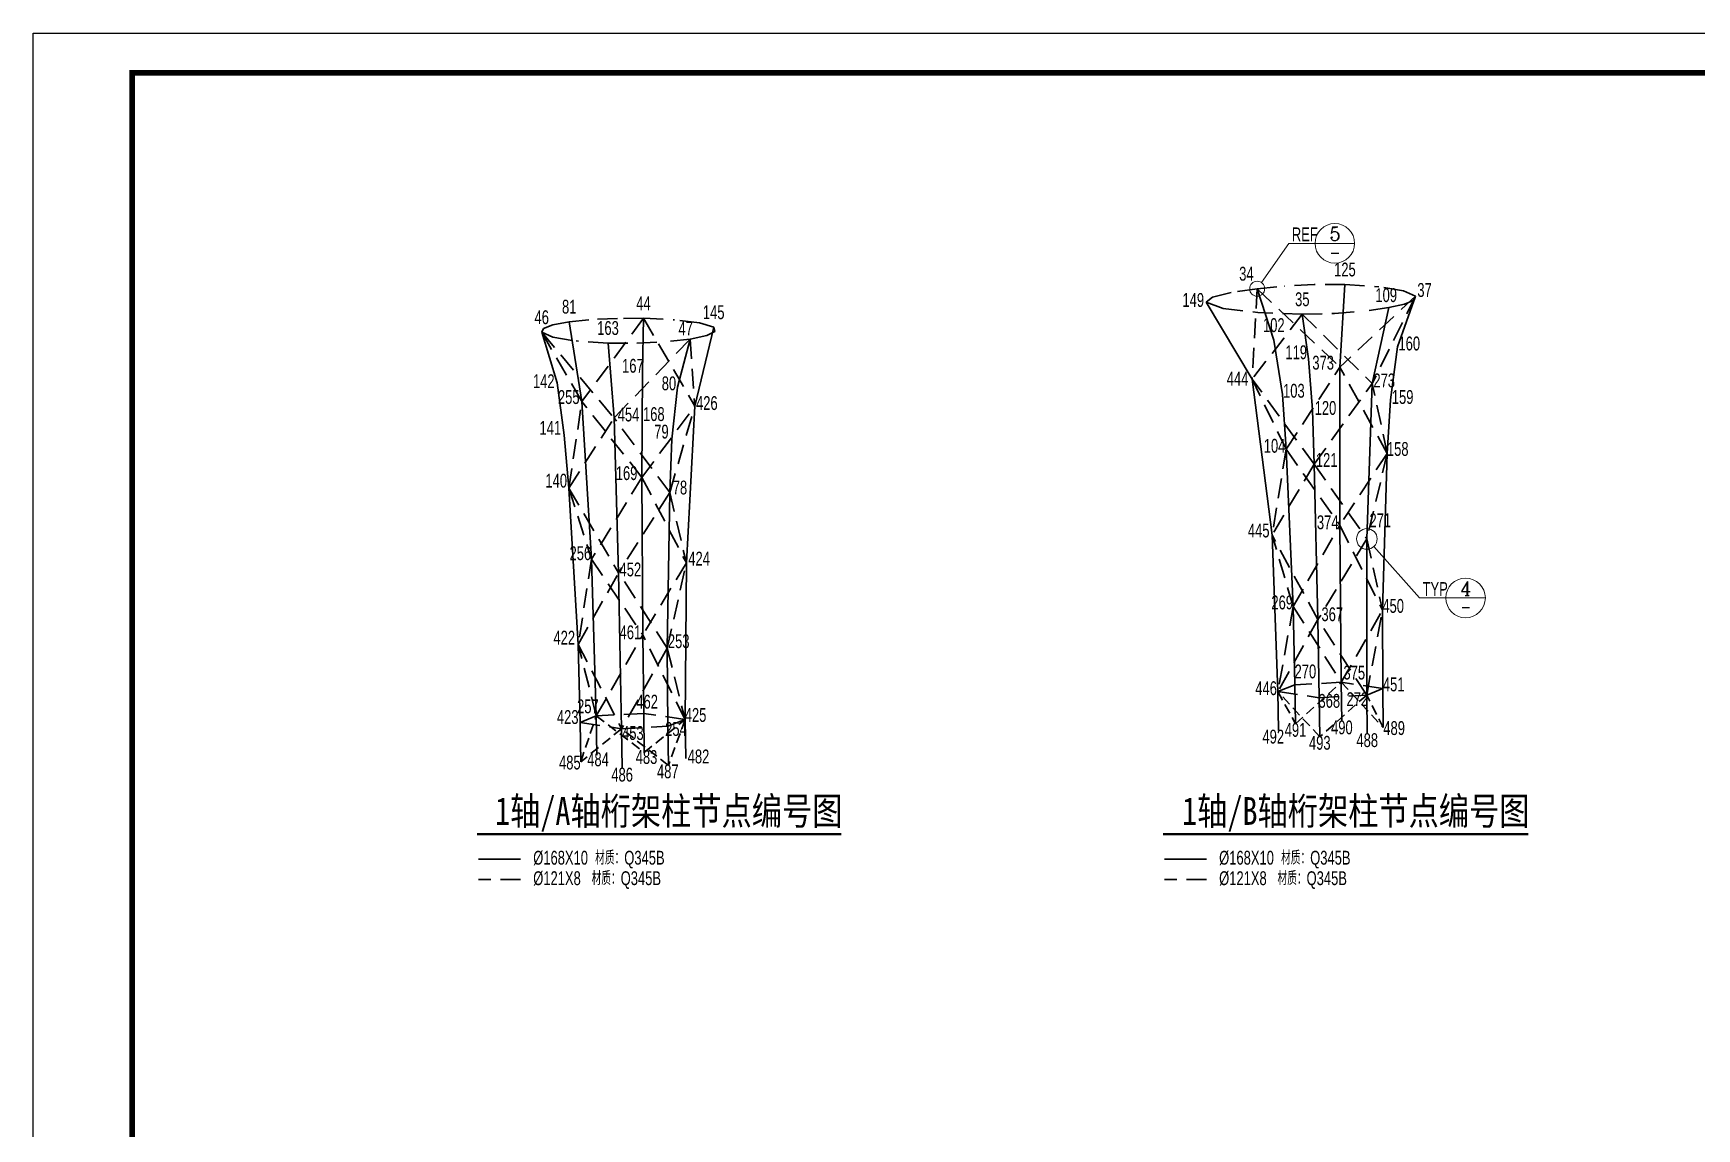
# Model space of a CAD drawing. Header units: millimetres. Extents: x -5285 to 713586, y 0 to 59400.
# Drawn here: x 629486 to 671536, y 31707 to 59400 of the extents above; entities that cross this region are included whole.
import ezdxf
from ezdxf.enums import TextEntityAlignment as Align

# ---------------------------------------------------------------- set-up
doc = ezdxf.new("R2010")
doc.units = ezdxf.units.MM
doc.header["$LTSCALE"] = 1000
doc.linetypes.add('DASHED', pattern=[0.75, 0.5, -0.25])
for name, color, linetype, lineweight in [('BEAM', 161, 'Continuous', 30), ('Index', 1, 'Continuous', 15), ('TD-Dash', 9, 'DASHED', 30), ('TD-DIM', 7, 'Continuous', 15), ('TD-TEXT', 2, 'Continuous', 15)]:
    doc.layers.add(name, color=color, linetype=linetype, lineweight=lineweight)
doc.layers.add('PUB_TITLE', color=4, linetype='Continuous')
doc.styles.add('COMPLEX', font='COMPLEX')
doc.styles.add('T&D', font='haiwenrs.shx', dxfattribs={"width": 0.7, "bigfont": 'hztxt.shx'})
doc.styles.add('TITLE', font='simhei.ttf', dxfattribs={"width": 0.8})

# ---------------------------------------------------------------- blocks, each defined once
blk = doc.blocks.new('A$C6C48201D')
at = {"layer": 'PUB_TITLE'}
blk.add_lwpolyline([(0, -89100), (0, 0), (126150, 0), (126150, -89100)], close=True, dxfattribs=at)
at = {"layer": 'PUB_TITLE', "const_width": 210}
blk.add_lwpolyline([(3750, -87600), (124650, -87600), (124650, -1500), (3750, -1500)], close=True, dxfattribs=at)
blk = doc.blocks.new('TD_索引')
at = {"layer": 'Index'}
blk.add_line((-5, 0), (5, 0), dxfattribs=at)
at = {"layer": 'Index', "ltscale": 10}
blk.add_circle((0, 0), 5, dxfattribs=at)
at = {"layer": 'TD-TEXT', "style": 'T&D', "width": 0.7}
blk.add_attdef('TYP', (-10.86, 0.52), '', height=3.5, dxfattribs=at)
at = {"layer": 'TD-TEXT', "style": 'COMPLEX'}
for tag, width, p, p2 in [('1', 1.83243, (-1.3, 0.65), (1.44, 0.65)), ('10', 0.568685, (-1.3, -3.95), (1.44, -3.95))]:
    blk.add_attdef(tag, text='', height=3.5, dxfattribs=dict(at, width=width)).set_placement(p, p2, align=Align.FIT)

msp = doc.modelspace()

# ---------------------------------------------------------------- linework, layer by layer
at = {"layer": 'BEAM'}
for p, q in [((662642.2, 53048), (662516.8, 50962.2)), ((659133.2, 52602), (660296, 50656.8)), ((660424.1, 52941.5), (660844.4, 51641.8)), ((664429.3, 52756.1), (663970.6, 51476.1)), ((644909.9, 52194.3), (644882, 50853.2)), ((661565.5, 52296), (661723.4, 51170.2)), ((663749.3, 52463.5), (663332.9, 50547.3)), ((642338.4, 51841.4), (642732.8, 50566)), ((643033.6, 52107.5), (643352.7, 50088.9)), ((646686.1, 51967.9), (646208.8, 49975)), ((644014.3, 51568.8), (644166.4, 49676.8)), ((646087.5, 51665.4), (645769.6, 50452.3)), ((660844.4, 51641.8), (661065.3, 50269.5)), ((663795.7, 50131.2), (663970.6, 51476.1)), ((661723.4, 51170.2), (661819.2, 49879.7)), ((662516.8, 50962.2), (662512.2, 46962.6)), ((642904, 49238.1), (642732.8, 50566)), ((644882, 50853.2), (644875.3, 49512)), ((660296, 50656.8), (660800.6, 46713.4)), ((663196.4, 46617.9), (663332.9, 50547.3)), ((643352.7, 50088.9), (643598.6, 46106.3)), ((645624, 49140.8), (645769.6, 50452.3)), ((661065.3, 50269.5), (661157.4, 48885.1)), ((663711.8, 48777.2), (663795.7, 50131.2)), ((644282.8, 45761.6), (644166.4, 49676.8)), ((645994.4, 46010.7), (646208.8, 49975)), ((661819.2, 49879.7), (661864.4, 48508.3)), ((643025.8, 47903.4), (642904, 49238.1)), ((644875.3, 49512), (644873.2, 48172.2)), ((645574, 47794.6), (645624, 49140.8)), ((661157.4, 48885.1), (661335.3, 44910.8)), ((661864.4, 48508.3), (661959.4, 44578.3)), ((663711.8, 48777.2), (663590.3, 44815.6)), ((644873.2, 48172.2), (644892.9, 44189.6)), ((643025.8, 47903.4), (643262, 43952.2)), ((645574, 47794.6), (645511.5, 43856.2)), ((660800.6, 46713.4), (660946.8, 42759.7)), ((662512.2, 46962.6), (662550.9, 42993.1)), ((663196.4, 46617.9), (663192.1, 42670.1)), ((643598.6, 46106.3), (643717.6, 42141.3)), ((645994.4, 46010.7), (645962.9, 42051.8)), ((644282.8, 45761.6), (644358.8, 41818.3)), ((661335.3, 44910.8), (661378.9, 42930.4)), ((661959.4, 44578.3), (661992.8, 42603.3)), ((663590.3, 44815.6), (663596.8, 42836.8)), ((644892.9, 44189.6), (644916.9, 42208.1)), ((643262, 43952.2), (643312.9, 41974.7)), ((645511.5, 43856.2), (645525.4, 41880.2)), ((661378.9, 42930.4), (661393.2, 41941.3)), ((662550.9, 42993.1), (662565.2, 42004)), ((660946.8, 42759.7), (660961.1, 41770.6)), ((661992.8, 42603.3), (662007.1, 41614.2)), ((663192.1, 42670.1), (663206.4, 41681)), ((663596.8, 42836.8), (663611.2, 41847.7)), ((643717.6, 42141.3), (643732, 41152.2)), ((644916.9, 42208.1), (644931.3, 41219)), ((645962.9, 42051.8), (645977.3, 41062.7)), ((643312.9, 41974.7), (643327.2, 40985.6)), ((644358.8, 41818.3), (644373.2, 40829.2)), ((645525.4, 41880.2), (645539.7, 40891.1)), ((641800.3, 38522.3), (640743, 38522.3)), ((659139.2, 38522.3), (658081.9, 38522.3))]:
    msp.add_line(p, q, dxfattribs=at)
at = {"layer": 'Index'}
msp.add_line((664530.5, 45124.8), (665191.9, 45124.8), dxfattribs=at)
for points in [[(660532.5, 53096.8), (661225.3, 54089.6)], [(661225.3, 54089.6), (661886.6, 54089.6)], [(663370.3, 46423.3), (664530.5, 45124.8)]]:
    msp.add_lwpolyline(points, dxfattribs=at)
for centre, radius in [((660424.1, 52941.5), 189.3), ((663196.4, 46617.8), 260.8)]:
    msp.add_circle(centre, radius, dxfattribs=at)
at = {"layer": 'TD-Dash'}
for p, q in [((660424.1, 52941.5), (661108.4, 53007)), ((661865.2, 53046.5), (661108.4, 53007)), ((662642.2, 53048), (661865.2, 53046.5)), ((662642.2, 53048), (663497, 52990.3)), ((664118.9, 52887.9), (663497, 52990.3)), ((659133.2, 52602), (659293.8, 52730.4)), ((659133.2, 52602), (659566.7, 52446.2)), ((659768.8, 52845.8), (659293.8, 52730.4)), ((660424.1, 52941.5), (659768.8, 52845.8)), ((660424.1, 52941.5), (660296, 50656.8)), ((660424.1, 52941.5), (662516.8, 50962.2)), ((664429.3, 52756.1), (662516.8, 50962.2)), ((664429.3, 52756.1), (663332.9, 50547.3)), ((664429.3, 52756.1), (664118.9, 52887.9)), ((664149.2, 52553.5), (664391.1, 52653.2)), ((664429.3, 52756.1), (664391.1, 52653.2)), ((643033.6, 52107.5), (643604.1, 52164.3)), ((644909.9, 52194.3), (643352.7, 50088.9)), ((644251.1, 52193.2), (643604.1, 52164.3)), ((644909.9, 52194.3), (644251.1, 52193.2)), ((644909.9, 52194.3), (646208.8, 49975)), ((644909.9, 52194.3), (645698.9, 52155)), ((646323.4, 52077), (645698.9, 52155)), ((659566.7, 52446.2), (660444.3, 52339.6)), ((661565.5, 52296), (660296, 50656.8)), ((661565.5, 52296), (660444.3, 52339.6)), ((661565.5, 52296), (662379.8, 52317.2)), ((661565.5, 52296), (663332.9, 50547.3)), ((662379.8, 52317.2), (663127.4, 52376.6)), ((663749.3, 52463.5), (663127.4, 52376.6)), ((663749.3, 52463.5), (664149.2, 52553.5)), ((642338.4, 51841.4), (642384.4, 51936.8)), ((642338.4, 51841.4), (642615.5, 51716.8)), ((642338.4, 51841.4), (643352.7, 50088.9)), ((642338.4, 51841.4), (644166.4, 49676.8)), ((642384.4, 51936.8), (642621.2, 52028.5)), ((643033.6, 52107.5), (642621.2, 52028.5)), ((646087.5, 51665.4), (646513, 51757.4)), ((646686.1, 51967.9), (646323.4, 52077)), ((646513, 51757.4), (646718.5, 51862.3)), ((646686.1, 51967.9), (646718.5, 51862.3)), ((642615.5, 51716.8), (643205.4, 51621.5)), ((644014.3, 51568.8), (643205.4, 51621.5)), ((644014.3, 51568.8), (644745.2, 51566.5)), ((646087.5, 51665.4), (644166.4, 49676.8)), ((644745.2, 51566.5), (645464.9, 51599.3)), ((646087.5, 51665.4), (645464.9, 51599.3)), ((646087.5, 51665.4), (646208.8, 49975)), ((661157.4, 48885.1), (662516.8, 50962.2)), ((663711.8, 48777.2), (662516.8, 50962.2)), ((661864.4, 48508.3), (660296, 50656.8)), ((661157.4, 48885.1), (660296, 50656.8)), ((661864.4, 48508.3), (663332.9, 50547.3)), ((663711.8, 48777.2), (663332.9, 50547.3)), ((643025.8, 47903.4), (643352.7, 50088.9)), ((644873.2, 48172.2), (643352.7, 50088.9)), ((643025.8, 47903.4), (644166.4, 49676.8)), ((645574, 47794.6), (644166.4, 49676.8)), ((644873.2, 48172.2), (646208.8, 49975)), ((645574, 47794.6), (646208.8, 49975)), ((661157.4, 48885.1), (660800.6, 46713.4)), ((661157.4, 48885.1), (662512.2, 46962.6)), ((661864.4, 48508.3), (660800.6, 46713.4)), ((661864.4, 48508.3), (663196.4, 46617.9)), ((663711.8, 48777.2), (662512.2, 46962.6)), ((663711.8, 48777.2), (663196.4, 46617.9)), ((644873.2, 48172.2), (643598.6, 46106.3)), ((644873.2, 48172.2), (645994.4, 46010.7)), ((643025.8, 47903.4), (644282.8, 45761.6)), ((643025.8, 47903.4), (643598.6, 46106.3)), ((645574, 47794.6), (644282.8, 45761.6)), ((645574, 47794.6), (645994.4, 46010.7)), ((661335.3, 44910.8), (660800.6, 46713.4)), ((661959.4, 44578.3), (660800.6, 46713.4)), ((661335.3, 44910.8), (662512.2, 46962.6)), ((662512.2, 46962.6), (663590.3, 44815.6)), ((663196.4, 46617.9), (661959.4, 44578.3)), ((663196.4, 46617.9), (663590.3, 44815.6)), ((643598.6, 46106.3), (643262, 43952.2)), ((643598.6, 46106.3), (644892.9, 44189.6)), ((645994.4, 46010.7), (644892.9, 44189.6)), ((645511.5, 43856.2), (645994.4, 46010.7)), ((643262, 43952.2), (644282.8, 45761.6)), ((645511.5, 43856.2), (644282.8, 45761.6)), ((661335.3, 44910.8), (660946.8, 42759.7)), ((661959.4, 44578.3), (660946.8, 42759.7)), ((661335.3, 44910.8), (662550.9, 42993.1)), ((663192.1, 42670.1), (661959.4, 44578.3)), ((662550.9, 42993.1), (663590.3, 44815.6)), ((663192.1, 42670.1), (663590.3, 44815.6)), ((643717.6, 42141.3), (644892.9, 44189.6)), ((645962.9, 42051.8), (644892.9, 44189.6)), ((643717.6, 42141.3), (643262, 43952.2)), ((643262, 43952.2), (644358.8, 41818.3)), ((645511.5, 43856.2), (644358.8, 41818.3)), ((645511.5, 43856.2), (645962.9, 42051.8)), ((661378.9, 42930.4), (660946.8, 42759.7)), ((662550.9, 42993.1), (661378.9, 42930.4)), ((663596.8, 42836.8), (662550.9, 42993.1)), ((660946.8, 42759.7), (661992.8, 42603.3)), ((661992.8, 42603.3), (663192.1, 42670.1)), ((663192.1, 42670.1), (663596.8, 42836.8)), ((643717.6, 42141.3), (643312.9, 41974.7)), ((644916.9, 42208.1), (643717.6, 42141.3)), ((645962.9, 42051.8), (644916.9, 42208.1)), ((645525.4, 41880.2), (645962.9, 42051.8)), ((643312.9, 41974.7), (644358.8, 41818.3)), ((644358.8, 41818.3), (645525.4, 41880.2)), ((641800.3, 38004.8), (640743, 38004.8)), ((659139.2, 38004.8), (658081.9, 38004.8))]:
    msp.add_line(p, q, dxfattribs=at)
at = {"layer": 'TD-Dash', "ltscale": 0.5}
for p, q in [((661393.2, 41941.3), (662550.9, 42993.1)), ((662550.9, 42993.1), (663611.2, 41847.7)), ((660946.8, 42759.7), (661393.2, 41941.3)), ((662007.1, 41614.2), (660946.8, 42759.7)), ((663192.1, 42670.1), (662007.1, 41614.2)), ((663611.2, 41847.7), (663192.1, 42670.1)), ((643327.2, 40985.6), (643717.6, 42141.3)), ((643717.6, 42141.3), (644931.3, 41219)), ((644931.3, 41219), (645962.9, 42051.8)), ((645962.9, 42051.8), (645539.7, 40891.1)), ((644358.8, 41818.3), (643327.2, 40985.6)), ((645539.7, 40891.1), (644358.8, 41818.3))]:
    msp.add_line(p, q, dxfattribs=at)
at = {"layer": 'TD-TEXT', "const_width": 60}
for points in [[(640702.9, 39154.4), (649909.1, 39154.4)], [(658041.8, 39154.4), (667277.3, 39154.4)]]:
    msp.add_lwpolyline(points, dxfattribs=at)

# ---------------------------------------------------------------- block references
at = {"layer": 'Index'}
ref = msp.add_blockref('TD_索引', (662386.6, 54089.6), dxfattribs=dict(at, xscale=100, yscale=100, zscale=100))
ref.add_attrib('TYP', 'REF', (661300.6, 54141.7), dxfattribs={"height": 350, "style": 'T&D', "width": 0.7})
ref.add_attrib('10', '-', dxfattribs={"height": 350, "style": 'COMPLEX', "width": 0.916215}).set_placement((662256.2, 53694.6), (662531.1, 53694.6), align=Align.FIT)
ref.add_attrib('1', '5', dxfattribs={"height": 350, "style": 'COMPLEX', "width": 1.177991}).set_placement((662256.2, 54154.5), (662531.1, 54154.5), align=Align.FIT)
ref = msp.add_blockref('TD_索引', (665691.9, 45124.8), dxfattribs=dict(at, xscale=100, yscale=100, zscale=100))
ref.add_attrib('TYP', 'TYP', (664605.9, 45176.8), dxfattribs={"height": 350, "style": 'T&D', "width": 0.7})
ref.add_attrib('10', '-', dxfattribs={"height": 350, "style": 'COMPLEX', "width": 0.916215}).set_placement((665561.4, 44729.7), (665836.3, 44729.7), align=Align.FIT)
ref.add_attrib('1', '4', dxfattribs={"height": 350, "style": 'COMPLEX', "width": 1.030742}).set_placement((665561.4, 45189.6), (665836.3, 45189.6), align=Align.FIT)
at = {"layer": 'TD-DIM', "ltscale": 0.5, "xscale": 0.6666666666666666, "yscale": 0.6666666666666666, "zscale": 0.6666666666666666}
msp.add_blockref('A$C6C48201D', (629485.6, 59400), dxfattribs=at)

# ---------------------------------------------------------------- texts
at = {"layer": 'TD-TEXT', "style": 'T&D', "width": 0.7}
for s, p in [('34', (660151.5, 53041.5)), ('125', (662642.2, 53148)), ('37', (664655, 52630.4)), ('81', (643033.6, 52207.5)), ('44', (644909.9, 52294.3)), ('149', (658808.8, 52377.6)), ('35', (661565.5, 52396)), ('109', (663686.2, 52500.4)), ('46', (642338.4, 51941.4)), ('145', (646686.1, 52067.9)), ('102', (660844.4, 51741.8)), ('163', (644014.3, 51668.8)), ('47', (645978.1, 51656)), ('160', (664269.1, 51277.6)), ('119', (661411.1, 51055.4)), ('167', (644643.4, 50714.5)), ('373', (662092.6, 50792.2)), ('142', (642390.3, 50323.5)), ('80', (645554.8, 50269.5)), ('444', (659928.3, 50389.1)), ('103', (661352.2, 50082.6)), ('273', (663636.2, 50344)), ('255', (643021.6, 49923.2)), ('426', (646512.2, 49771.6)), ('120', (662151, 49647.9)), ('159', (664101.5, 49925.5)), ('454', (644532.7, 49482.7)), ('168', (645172, 49492.8)), ('141', (642555.9, 49144.8)), ('79', (645364.8, 49050)), ('104', (660864.3, 48691.9)), ('121', (662181.5, 48332.9)), ('158', (663977.3, 48611.7)), ('169', (644484, 48000.3)), ('140', (642705.3, 47810.1)), ('78', (645832.6, 47635.9)), ('374', (662207.8, 46758.2)), ('271', (663535.9, 46808.3)), ('445', (660463.1, 46549.5)), ('256', (643315, 45975.3)), ('424', (646316.6, 45840.1)), ('452', (644578.9, 45565.5)), ('269', (661056.6, 44732.1)), ('450', (663861.7, 44644.2)), ('367', (662322.6, 44432.7)), ('422', (642908.3, 43840.1)), ('461', (644580.3, 43977)), ('253', (645801.1, 43750.8)), ('270', (661642.7, 42987.5)), ('375', (662879.1, 42958.3)), ('446', (660650.9, 42563.8)), ('451', (663874.3, 42659.3)), ('257', (643506.1, 42104.2)), ('462', (645003.1, 42222)), ('368', (662247.4, 42243.6)), ('272', (662955.9, 42285.9)), ('423', (642995.6, 41834.8)), ('425', (646227.1, 41887.6)), ('453', (644642.7, 41430.3)), ('254', (645732.2, 41532.4)), ('492', (660830.6, 41339.5)), ('491', (661393.2, 41510.3)), ('493', (662007.1, 41183.2)), ('490', (662565.2, 41573)), ('488', (663206.4, 41250)), ('489', (663886.4, 41555.9)), ('484', (643762.3, 40765.6)), ('483', (644987.3, 40823.8)), ('482', (646301.9, 40838)), ('485', (643049.4, 40684.7)), ('486', (644371.6, 40378.9)), ('487', (645525.2, 40460.9))]:
    msp.add_text(s, height=350, dxfattribs=at).set_placement(p, align=Align.BOTTOM_CENTER)
at = {"layer": 'TD-TEXT', "style": 'TITLE', "width": 0.8}
for s, p in [('1轴/A轴桁架柱节点编号图', (649939.5, 39389.6)), ('1轴/B轴桁架柱节点编号图', (667307.8, 39389.6))]:
    msp.add_text(s, height=700, dxfattribs=at).set_placement(p, align=Align.RIGHT)
at = {"layer": 'TD-TEXT', "style": 'T&D', "width": 0.7}
for s, p in [('%%C168X10  材质：Q345B', (642124, 38383)), ('%%C168X10  材质：Q345B', (659462.9, 38383)), ('%%C121X8   材质：Q345B', (642124, 37865.4)), ('%%C121X8   材质：Q345B', (659462.9, 37865.4))]:
    msp.add_text(s, height=350, dxfattribs=at).set_placement(p)

doc.saveas('drawing.dxf')
